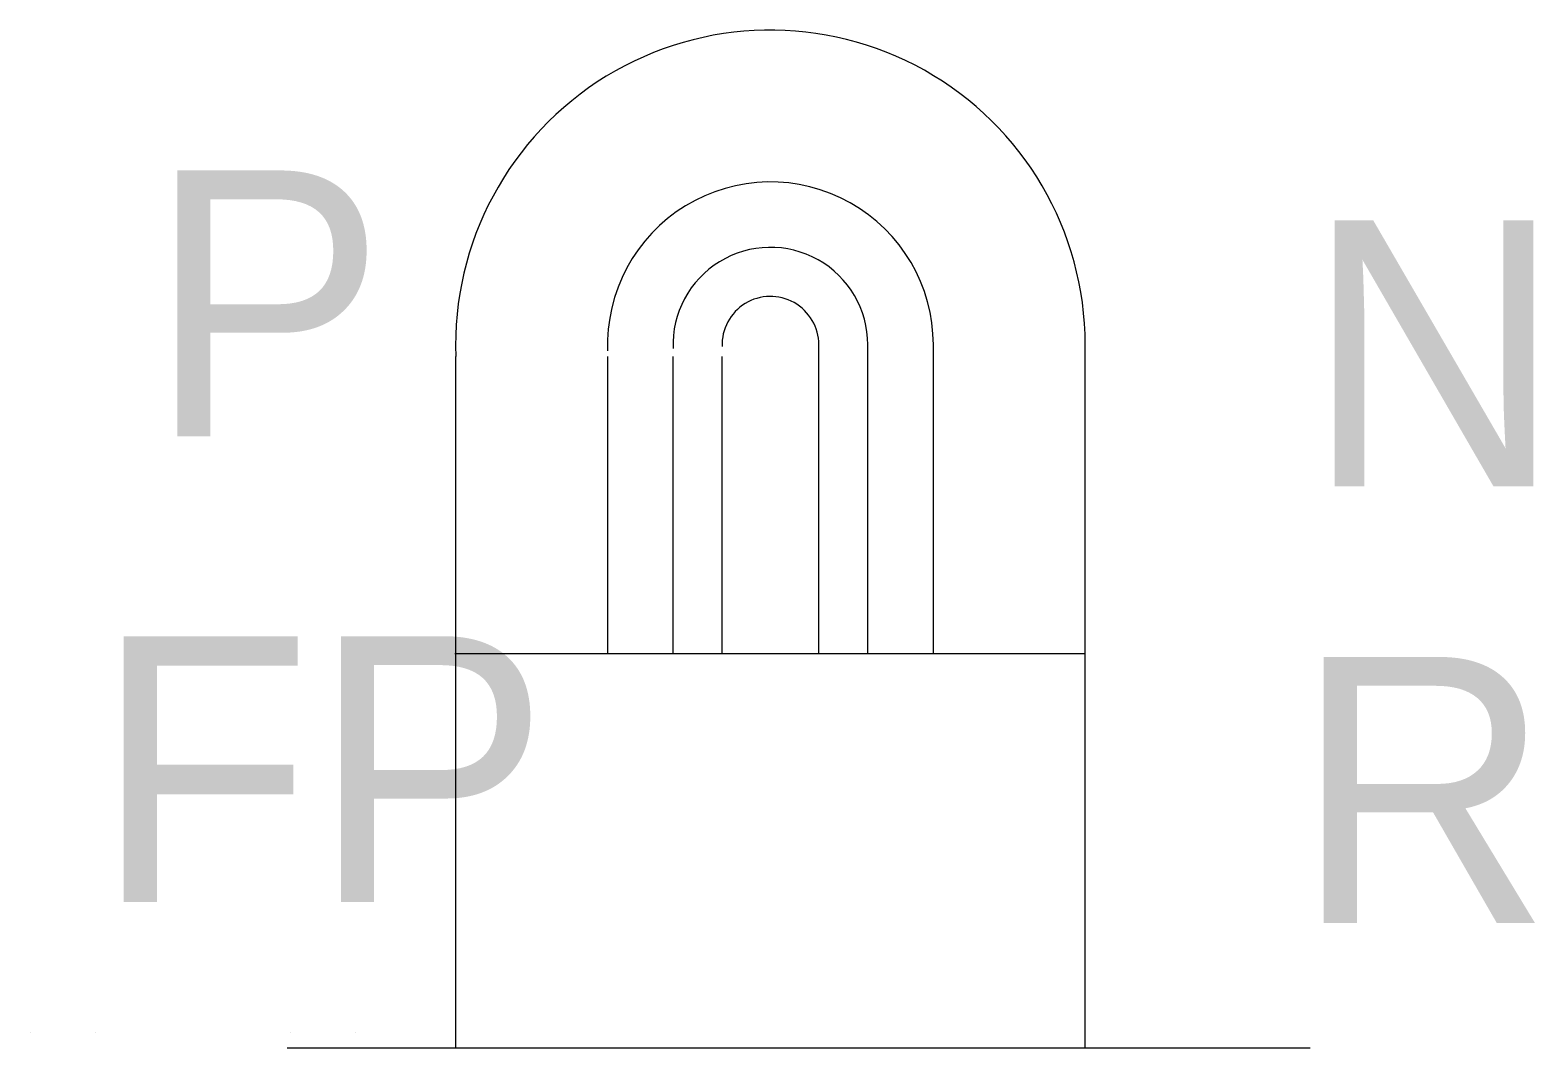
# Model space of a CAD drawing. Extents: x -0.289 to 0.277, y 0 to 0.383.
import ezdxf

# ---------------------------------------------------------------- set-up
doc = ezdxf.new("R2010")
doc.units = 0
doc.header["$LTSCALE"] = 200
doc.header["$MEASUREMENT"] = 0
doc.layers.add('CARGAS-DIVERSAS', color=1, linetype='CONTINUOUS')
doc.layers.add('ILUMINACAO', color=1, linetype='CONTINUOUS')

msp = doc.modelspace()

# ---------------------------------------------------------------- linework, layer by layer
at = {"layer": 'CARGAS-DIVERSAS'}
for p, q in [((-0.1291998076632963, 0.1483258520987929), (0.1076664993704377, 0.1483258520987929)), ((-0.1922616160409853, 0), (0.1922616160409853, 0))]:
    msp.add_line(p, q, dxfattribs=at)
for points in [[(0.00757880284026588, 0.1483258520987929), (0.007578802840265908, 0.2643735453348067)], [(0.02602346938183955, 0.1483258520987929), (0.02602346938183958, 0.2643735453348067)], [(0.05063295455133149, 0.1483258520987929), (0.05063295455133149, 0.2643735453348067)], [(0.1077289024202139, 8.673617379884035e-19), (0.1077289024202139, 0.2643735453348067)], [(-0.1288720812110951, 8.673617379884035e-19), (-0.1288720812110951, 0.2599556204070502)], [(-0.07177613334221272, 0.1483258520987928), (-0.07177613334221272, 0.2599556204070502)], [(-0.04716664817272082, 0.1483258520987928), (-0.04716664817272082, 0.2599556204070502)], [(-0.02872198163114714, 0.1483258520987928), (-0.02872198163114714, 0.2599556204070502)]]:
    msp.add_lwpolyline(points, dxfattribs=at)
for radius in [0.1183417386024762, 0.06124579073359381, 0.03663630556410191, 0.01819163902252823]:
    msp.add_arc((-0.01061283618226233, 0.2643735453348067), radius, 0, 182.1394588995161, dxfattribs=at)
at = {"layer": 'ILUMINACAO'}
for points in [[(-0.2889240882605666, 0.00561910342195772), (-0.2889240882605666, 0.00561910342195772)], [(-0.2643146030910747, 0.00561910342195772), (-0.2643146030910747, 0.00561910342195772)], [(-0.1911244855365143, 0.00561910342195772), (-0.1911244855365143, 0.00561910342195772)], [(-0.1665150003670224, 0.00561910342195772), (-0.1665150003670224, 0.00561910342195772)]]:
    msp.add_lwpolyline(points, dxfattribs=at)

# ---------------------------------------------------------------- texts
at = {"layer": 'CARGAS-DIVERSAS', "flags": 1}
for tag, p, s in [('P', (-0.2445523892248239, 0.2299434987640991), '80'), ('FP', (-0.2647057940596688, 0.05480600772505606), '1.0')]:
    msp.add_attdef(tag, p, s, height=0.1, dxfattribs=at)
at = {"layer": 'CARGAS-DIVERSAS'}
for tag, p in [('N', (0.1905372707783394, 0.2111868641231943)), ('R', (0.1864123350920628, 0.0470147468735873))]:
    msp.add_attdef(tag, p, '', height=0.1, dxfattribs=at)

doc.saveas('drawing.dxf')
